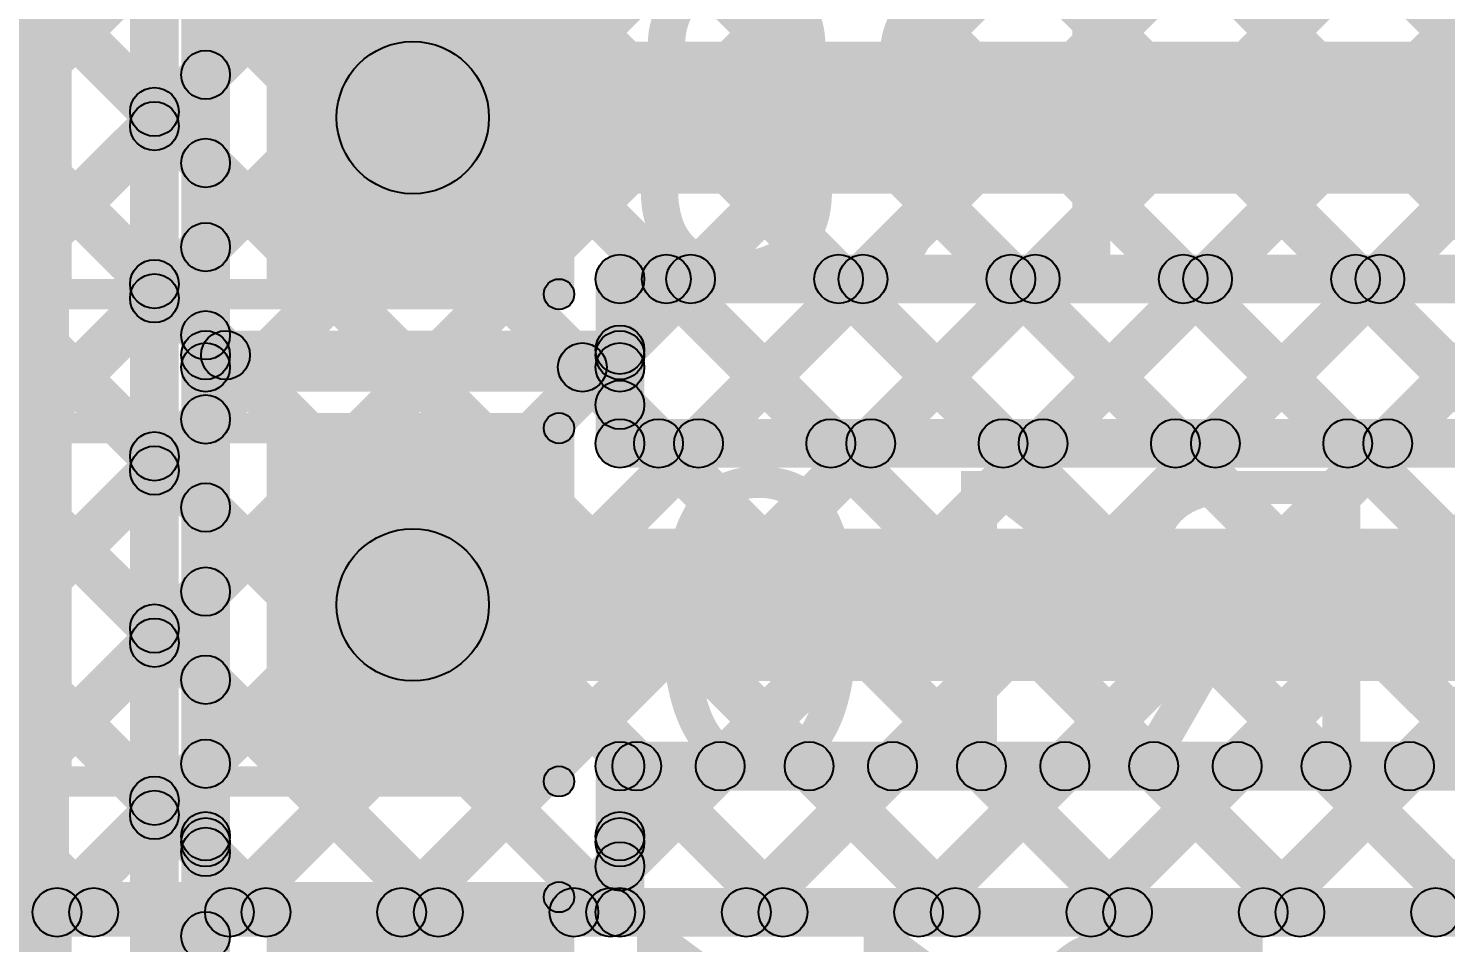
# Model space of a CAD drawing. Header units: millimetres. Extents: x 0 to 5.55, y 0 to 1.02.
# Drawn here: x 0.6669 to 0.8995, y 0.3045 to 0.4547 of the extents above; entities that cross this region are included whole.
import ezdxf

# ---------------------------------------------------------------- set-up
doc = ezdxf.new("R2010")
doc.units = ezdxf.units.MM
doc.header["$MEASUREMENT"] = 0
for name, color, linetype in [('BottomLayer', 5, 'Continuous'), ('BottomOverlay', 54, 'Continuous'), ('BottomPaste', 16, 'Continuous'), ('BottomSolder', 6, 'Continuous'), ('TopLayer', 1, 'Continuous')]:
    doc.layers.add(name, color=color, linetype=linetype)

# ---------------------------------------------------------------- blocks, each defined once
blk = doc.blocks.new('RES_0805_B_12')
at = {"layer": 'BottomLayer'}
for points in [[(-0.06, 0.025), (-0.02, 0.025), (-0.02, -0.025), (-0.06, -0.025)], [(0.02, 0.025), (0.06, 0.025), (0.06, -0.025), (0.02, -0.025)]]:
    blk.add_hatch(color=5, dxfattribs=at).paths.add_polyline_path(points)
at = {"layer": 'BottomOverlay'}
h = blk.add_hatch(color=54, dxfattribs=at)
edge = h.paths.add_edge_path()
edge.add_arc((-0.064, 0.029), 0.0025, 0, 360)
h = blk.add_hatch(color=54, dxfattribs=at)
edge = h.paths.add_edge_path()
edge.add_arc((-0.064, 0.029), 0.0025, 0, 360)
for points in [[(0.064, 0.0315), (0.064, 0.0265), (-0.064, 0.0265), (-0.064, 0.0315)], [(-0.0665, 0.029), (-0.0615, 0.029), (-0.0615, -0.029), (-0.0665, -0.029)], [(0.0615, 0.029), (0.0665, 0.029), (0.0665, -0.029), (0.0615, -0.029)], [(0.064, -0.0265), (0.064, -0.0315), (-0.064, -0.0315), (-0.064, -0.0265)]]:
    blk.add_hatch(color=54, dxfattribs=at).paths.add_polyline_path(points)
h = blk.add_hatch(color=54, dxfattribs=at)
edge = h.paths.add_edge_path()
edge.add_arc((0.064, 0.029), 0.0025, 0, 360)
h = blk.add_hatch(color=54, dxfattribs=at)
edge = h.paths.add_edge_path()
edge.add_arc((0.064, 0.029), 0.0025, 0, 360)
h = blk.add_hatch(color=54, dxfattribs=at)
edge = h.paths.add_edge_path()
edge.add_arc((-0.064, -0.029), 0.0025, 0, 360)
h = blk.add_hatch(color=54, dxfattribs=at)
edge = h.paths.add_edge_path()
edge.add_arc((-0.064, -0.029), 0.0025, 0, 360)
h = blk.add_hatch(color=54, dxfattribs=at)
edge = h.paths.add_edge_path()
edge.add_arc((0.064, -0.029), 0.0025, 0, 360)
h = blk.add_hatch(color=54, dxfattribs=at)
edge = h.paths.add_edge_path()
edge.add_arc((0.064, -0.029), 0.0025, 0, 360)
at = {"layer": 'BottomPaste'}
for points in [[(-0.06, 0.025), (-0.02, 0.025), (-0.02, -0.025), (-0.06, -0.025)], [(0.02, 0.025), (0.06, 0.025), (0.06, -0.025), (0.02, -0.025)]]:
    blk.add_hatch(color=16, dxfattribs=at).paths.add_polyline_path(points)
at = {"layer": 'BottomSolder'}
for points in [[(-0.064, 0.029), (-0.016, 0.029), (-0.016, -0.029), (-0.064, -0.029)], [(0.016, 0.029), (0.064, 0.029), (0.064, -0.029), (0.016, -0.029)]]:
    blk.add_hatch(color=6, dxfattribs=at).paths.add_polyline_path(points)
at = {"layer": 'BottomOverlay'}
for centre in [(-0.064, 0.029), (-0.064, 0.029), (0.064, 0.029), (0.064, 0.029), (-0.064, -0.029), (-0.064, -0.029), (0.064, -0.029), (0.064, -0.029)]:
    blk.add_circle(centre, 0.0025, dxfattribs=at)
blk = doc.blocks.new('RES_0805_B_13')
at = {"layer": 'BottomLayer'}
for points in [[(-0.06, 0.025), (-0.02, 0.025), (-0.02, -0.025), (-0.06, -0.025)], [(0.02, 0.025), (0.06, 0.025), (0.06, -0.025), (0.02, -0.025)]]:
    blk.add_hatch(color=5, dxfattribs=at).paths.add_polyline_path(points)
at = {"layer": 'BottomOverlay'}
h = blk.add_hatch(color=54, dxfattribs=at)
edge = h.paths.add_edge_path()
edge.add_arc((-0.064, 0.029), 0.0025, 0, 360)
h = blk.add_hatch(color=54, dxfattribs=at)
edge = h.paths.add_edge_path()
edge.add_arc((-0.064, 0.029), 0.0025, 0, 360)
for points in [[(0.064, 0.0315), (0.064, 0.0265), (-0.064, 0.0265), (-0.064, 0.0315)], [(-0.0665, 0.029), (-0.0615, 0.029), (-0.0615, -0.029), (-0.0665, -0.029)], [(0.0615, 0.029), (0.0665, 0.029), (0.0665, -0.029), (0.0615, -0.029)], [(0.064, -0.0265), (0.064, -0.0315), (-0.064, -0.0315), (-0.064, -0.0265)]]:
    blk.add_hatch(color=54, dxfattribs=at).paths.add_polyline_path(points)
h = blk.add_hatch(color=54, dxfattribs=at)
edge = h.paths.add_edge_path()
edge.add_arc((0.064, 0.029), 0.0025, 0, 360)
h = blk.add_hatch(color=54, dxfattribs=at)
edge = h.paths.add_edge_path()
edge.add_arc((0.064, 0.029), 0.0025, 0, 360)
h = blk.add_hatch(color=54, dxfattribs=at)
edge = h.paths.add_edge_path()
edge.add_arc((-0.064, -0.029), 0.0025, 0, 360)
h = blk.add_hatch(color=54, dxfattribs=at)
edge = h.paths.add_edge_path()
edge.add_arc((-0.064, -0.029), 0.0025, 0, 360)
h = blk.add_hatch(color=54, dxfattribs=at)
edge = h.paths.add_edge_path()
edge.add_arc((0.064, -0.029), 0.0025, 0, 360)
h = blk.add_hatch(color=54, dxfattribs=at)
edge = h.paths.add_edge_path()
edge.add_arc((0.064, -0.029), 0.0025, 0, 360)
at = {"layer": 'BottomPaste'}
for points in [[(-0.06, 0.025), (-0.02, 0.025), (-0.02, -0.025), (-0.06, -0.025)], [(0.02, 0.025), (0.06, 0.025), (0.06, -0.025), (0.02, -0.025)]]:
    blk.add_hatch(color=16, dxfattribs=at).paths.add_polyline_path(points)
at = {"layer": 'BottomSolder'}
for points in [[(-0.064, 0.029), (-0.016, 0.029), (-0.016, -0.029), (-0.064, -0.029)], [(0.016, 0.029), (0.064, 0.029), (0.064, -0.029), (0.016, -0.029)]]:
    blk.add_hatch(color=6, dxfattribs=at).paths.add_polyline_path(points)
at = {"layer": 'BottomOverlay'}
for centre in [(-0.064, 0.029), (-0.064, 0.029), (0.064, 0.029), (0.064, 0.029), (-0.064, -0.029), (-0.064, -0.029), (0.064, -0.029), (0.064, -0.029)]:
    blk.add_circle(centre, 0.0025, dxfattribs=at)
blk = doc.blocks.new('RES_0805_B_15')
at = {"layer": 'BottomLayer'}
for points in [[(-0.06, 0.025), (-0.02, 0.025), (-0.02, -0.025), (-0.06, -0.025)], [(0.02, 0.025), (0.06, 0.025), (0.06, -0.025), (0.02, -0.025)]]:
    blk.add_hatch(color=5, dxfattribs=at).paths.add_polyline_path(points)
at = {"layer": 'BottomOverlay'}
h = blk.add_hatch(color=54, dxfattribs=at)
edge = h.paths.add_edge_path()
edge.add_arc((-0.064, 0.029), 0.0025, 0, 360)
h = blk.add_hatch(color=54, dxfattribs=at)
edge = h.paths.add_edge_path()
edge.add_arc((-0.064, 0.029), 0.0025, 0, 360)
for points in [[(0.064, 0.0315), (0.064, 0.0265), (-0.064, 0.0265), (-0.064, 0.0315)], [(-0.0665, 0.029), (-0.0615, 0.029), (-0.0615, -0.029), (-0.0665, -0.029)], [(0.0615, 0.029), (0.0665, 0.029), (0.0665, -0.029), (0.0615, -0.029)], [(0.064, -0.0265), (0.064, -0.0315), (-0.064, -0.0315), (-0.064, -0.0265)]]:
    blk.add_hatch(color=54, dxfattribs=at).paths.add_polyline_path(points)
h = blk.add_hatch(color=54, dxfattribs=at)
edge = h.paths.add_edge_path()
edge.add_arc((0.064, 0.029), 0.0025, 0, 360)
h = blk.add_hatch(color=54, dxfattribs=at)
edge = h.paths.add_edge_path()
edge.add_arc((0.064, 0.029), 0.0025, 0, 360)
h = blk.add_hatch(color=54, dxfattribs=at)
edge = h.paths.add_edge_path()
edge.add_arc((-0.064, -0.029), 0.0025, 0, 360)
h = blk.add_hatch(color=54, dxfattribs=at)
edge = h.paths.add_edge_path()
edge.add_arc((-0.064, -0.029), 0.0025, 0, 360)
h = blk.add_hatch(color=54, dxfattribs=at)
edge = h.paths.add_edge_path()
edge.add_arc((0.064, -0.029), 0.0025, 0, 360)
h = blk.add_hatch(color=54, dxfattribs=at)
edge = h.paths.add_edge_path()
edge.add_arc((0.064, -0.029), 0.0025, 0, 360)
at = {"layer": 'BottomPaste'}
for points in [[(-0.06, 0.025), (-0.02, 0.025), (-0.02, -0.025), (-0.06, -0.025)], [(0.02, 0.025), (0.06, 0.025), (0.06, -0.025), (0.02, -0.025)]]:
    blk.add_hatch(color=16, dxfattribs=at).paths.add_polyline_path(points)
at = {"layer": 'BottomSolder'}
for points in [[(-0.064, 0.029), (-0.016, 0.029), (-0.016, -0.029), (-0.064, -0.029)], [(0.016, 0.029), (0.064, 0.029), (0.064, -0.029), (0.016, -0.029)]]:
    blk.add_hatch(color=6, dxfattribs=at).paths.add_polyline_path(points)
at = {"layer": 'BottomOverlay'}
for centre in [(-0.064, 0.029), (-0.064, 0.029), (0.064, 0.029), (0.064, 0.029), (-0.064, -0.029), (-0.064, -0.029), (0.064, -0.029), (0.064, -0.029)]:
    blk.add_circle(centre, 0.0025, dxfattribs=at)

msp = doc.modelspace()

# ---------------------------------------------------------------- hatches: boundary and pattern name
at = {"layer": 'BottomLayer'}
for points in [[(0.6916, 0.237), (0.6836, 0.237), (0.6836, 0.561), (0.6916, 0.561)], [(0.6736, 0.251), (0.6736, 0.54937), (0.6226, 0.54937), (0.6226, 0.251)], [(0.7, 0.401), (0.692, 0.401), (0.692, 0.479), (0.7, 0.479)], [(0.73, 0.4275), (0.73, 0.4525), (1.019, 0.4525), (1.019, 0.4275)], [(0.69043, 0.4358), (0.68477, 0.44145), (0.69317, 0.44985), (0.69883, 0.4442)], [(0.68477, 0.43812), (0.69043, 0.44378), (0.69883, 0.43538), (0.69317, 0.42972)], [(0.69043, 0.40751), (0.68477, 0.41317), (0.69317, 0.42157), (0.69883, 0.41591)], [(0.764, 0.4095), (0.764, 0.4175), (1.019, 0.4175), (1.019, 0.4095)], [(0.68477, 0.40984), (0.69043, 0.4155), (0.69883, 0.4071), (0.69317, 0.40144)], [(0.76683, 0.39906), (0.76117, 0.40472), (0.77278, 0.41633), (0.77844, 0.41067)], [(0.76879, 0.41067), (0.77445, 0.41633), (0.80145, 0.38933), (0.79579, 0.38367)], [(0.77972, 0.38367), (0.77407, 0.38933), (0.80107, 0.41633), (0.80672, 0.41067)], [(0.79708, 0.41067), (0.80273, 0.41633), (0.82973, 0.38933), (0.82408, 0.38367)], [(0.80801, 0.38367), (0.80235, 0.38933), (0.82935, 0.41633), (0.83501, 0.41067)], [(0.82536, 0.41067), (0.83102, 0.41633), (0.85802, 0.38933), (0.85236, 0.38367)], [(0.83629, 0.38367), (0.83064, 0.38933), (0.85764, 0.41633), (0.86329, 0.41067)], [(0.85364, 0.41067), (0.8593, 0.41633), (0.8863, 0.38933), (0.88064, 0.38367)], [(0.86458, 0.38367), (0.85892, 0.38933), (0.88592, 0.41633), (0.89158, 0.41067)], [(0.88193, 0.41067), (0.88759, 0.41633), (0.91459, 0.38933), (0.90893, 0.38367)], [(0.89286, 0.38367), (0.8872, 0.38933), (0.9142, 0.41633), (0.91986, 0.41067)], [(0.768, 0.401), (0.76, 0.401), (0.76, 0.4135), (0.768, 0.4135)], [(0.69317, 0.40144), (0.69883, 0.4071), (0.7021, 0.40383), (0.69644, 0.39817)], [(0.696, 0.397), (0.696, 0.405), (0.764, 0.405), (0.764, 0.397)], [(0.696, 0.395), (0.696, 0.403), (0.764, 0.403), (0.764, 0.395)], [(0.75501, 0.39617), (0.76066, 0.40183), (0.76683, 0.39566), (0.76117, 0.39001)], [(0.7, 0.322), (0.692, 0.322), (0.692, 0.399), (0.7, 0.399)], [(0.768, 0.3865), (0.76, 0.3865), (0.76, 0.399), (0.768, 0.399)], [(0.76117, 0.39001), (0.76683, 0.39566), (0.77316, 0.38933), (0.76751, 0.38367)], [(0.69043, 0.37923), (0.68477, 0.38488), (0.69317, 0.39329), (0.69883, 0.38763)], [(0.764, 0.3825), (0.764, 0.3905), (1.04902, 0.3905), (1.04902, 0.3825)], [(0.68477, 0.38156), (0.69043, 0.38721), (0.69883, 0.37881), (0.69317, 0.37315)], [(0.73, 0.3475), (0.73, 0.3725), (1.06, 0.3725), (1.06, 0.3475)], [(0.69043, 0.35094), (0.68477, 0.3566), (0.69317, 0.365), (0.69883, 0.35934)], [(0.68477, 0.35327), (0.69043, 0.35893), (0.69883, 0.35053), (0.69317, 0.34487)], [(0.764, 0.3295), (0.764, 0.3375), (1.06, 0.3375), (1.06, 0.3295)], [(0.69043, 0.32266), (0.68477, 0.32832), (0.69317, 0.33672), (0.69883, 0.33106)], [(0.76683, 0.31421), (0.76117, 0.31986), (0.77764, 0.33633), (0.78329, 0.33067)], [(0.76394, 0.33067), (0.7696, 0.33633), (0.7936, 0.31233), (0.78794, 0.30667)], [(0.78758, 0.30667), (0.78192, 0.31233), (0.80592, 0.33633), (0.81158, 0.33067)], [(0.79222, 0.33067), (0.79788, 0.33633), (0.82188, 0.31233), (0.81622, 0.30667)], [(0.81586, 0.30667), (0.8102, 0.31233), (0.8342, 0.33633), (0.83986, 0.33067)], [(0.82051, 0.33067), (0.82616, 0.33633), (0.85016, 0.31233), (0.84451, 0.30667)], [(0.84415, 0.30667), (0.83849, 0.31233), (0.86249, 0.33633), (0.86815, 0.33067)], [(0.84879, 0.33067), (0.85445, 0.33633), (0.87845, 0.31233), (0.87279, 0.30667)], [(0.87243, 0.30667), (0.86677, 0.31233), (0.89077, 0.33633), (0.89643, 0.33067)], [(0.87708, 0.33067), (0.88273, 0.33633), (0.90673, 0.31233), (0.90108, 0.30667)], [(0.90071, 0.30667), (0.89506, 0.31233), (0.91906, 0.33633), (0.92471, 0.33067)], [(0.768, 0.322), (0.76, 0.322), (0.76, 0.3335), (0.768, 0.3335)], [(0.68477, 0.32499), (0.69043, 0.33064), (0.69883, 0.32224), (0.69317, 0.31659)], [(0.7, 0.244), (0.692, 0.244), (0.692, 0.321), (0.7, 0.321)], [(0.768, 0.3095), (0.76, 0.3095), (0.76, 0.321), (0.768, 0.321)], [(0.764, 0.3055), (0.764, 0.3135), (1.23202, 0.3135), (1.23202, 0.3055)], [(0.69043, 0.29437), (0.68477, 0.30003), (0.69317, 0.30843), (0.69883, 0.30278)]]:
    msp.add_hatch(color=5, dxfattribs=at).paths.add_polyline_path(points)
h = msp.add_hatch(color=5, dxfattribs=at)
edge = h.paths.add_edge_path()
edge.add_arc((0.73, 0.44), 0.0125, 0, 360)
h = msp.add_hatch(color=5, dxfattribs=at)
edge = h.paths.add_edge_path()
edge.add_arc((0.696, 0.44703), 0.004, 0, 360)
h = msp.add_hatch(color=5, dxfattribs=at)
edge = h.paths.add_edge_path()
edge.add_arc((0.6876, 0.44095), 0.004, 0, 360)
h = msp.add_hatch(color=5, dxfattribs=at)
edge = h.paths.add_edge_path()
edge.add_arc((0.6876, 0.43862), 0.004, 0, 360)
h = msp.add_hatch(color=5, dxfattribs=at)
edge = h.paths.add_edge_path()
edge.add_arc((0.696, 0.43255), 0.004, 0, 360)
h = msp.add_hatch(color=5, dxfattribs=at)
edge = h.paths.add_edge_path()
edge.add_arc((0.696, 0.41874), 0.004, 0, 360)
h = msp.add_hatch(color=5, dxfattribs=at)
edge = h.paths.add_edge_path()
edge.add_arc((0.6876, 0.41267), 0.004, 0, 360)
h = msp.add_hatch(color=5, dxfattribs=at)
edge = h.paths.add_edge_path()
edge.add_arc((0.764, 0.4135), 0.004, 0, 360)
h = msp.add_hatch(color=5, dxfattribs=at)
edge = h.paths.add_edge_path()
edge.add_arc((0.764, 0.4135), 0.004, 0, 360)
h = msp.add_hatch(color=5, dxfattribs=at)
edge = h.paths.add_edge_path()
edge.add_arc((0.77162, 0.4135), 0.004, 0, 360)
h = msp.add_hatch(color=5, dxfattribs=at)
edge = h.paths.add_edge_path()
edge.add_arc((0.77561, 0.4135), 0.004, 0, 360)
h = msp.add_hatch(color=5, dxfattribs=at)
edge = h.paths.add_edge_path()
edge.add_arc((0.7999, 0.4135), 0.004, 0, 360)
h = msp.add_hatch(color=5, dxfattribs=at)
edge = h.paths.add_edge_path()
edge.add_arc((0.8039, 0.4135), 0.004, 0, 360)
h = msp.add_hatch(color=5, dxfattribs=at)
edge = h.paths.add_edge_path()
edge.add_arc((0.82819, 0.4135), 0.004, 0, 360)
h = msp.add_hatch(color=5, dxfattribs=at)
edge = h.paths.add_edge_path()
edge.add_arc((0.83218, 0.4135), 0.004, 0, 360)
h = msp.add_hatch(color=5, dxfattribs=at)
edge = h.paths.add_edge_path()
edge.add_arc((0.85647, 0.4135), 0.004, 0, 360)
h = msp.add_hatch(color=5, dxfattribs=at)
edge = h.paths.add_edge_path()
edge.add_arc((0.86046, 0.4135), 0.004, 0, 360)
h = msp.add_hatch(color=5, dxfattribs=at)
edge = h.paths.add_edge_path()
edge.add_arc((0.88476, 0.4135), 0.004, 0, 360)
h = msp.add_hatch(color=5, dxfattribs=at)
edge = h.paths.add_edge_path()
edge.add_arc((0.88875, 0.4135), 0.004, 0, 360)
h = msp.add_hatch(color=5, dxfattribs=at)
edge = h.paths.add_edge_path()
edge.add_arc((0.6876, 0.41034), 0.004, 0, 360)
h = msp.add_hatch(color=5, dxfattribs=at)
edge = h.paths.add_edge_path()
edge.add_arc((0.696, 0.40427), 0.004, 0, 360)
h = msp.add_hatch(color=5, dxfattribs=at)
edge = h.paths.add_edge_path()
edge.add_arc((0.696, 0.40427), 0.004, 0, 360)
h = msp.add_hatch(color=5, dxfattribs=at)
edge = h.paths.add_edge_path()
edge.add_arc((0.696, 0.401), 0.004, 0, 360)
h = msp.add_hatch(color=5, dxfattribs=at)
edge = h.paths.add_edge_path()
edge.add_arc((0.696, 0.401), 0.004, 0, 360)
h = msp.add_hatch(color=5, dxfattribs=at)
edge = h.paths.add_edge_path()
edge.add_arc((0.69927, 0.401), 0.004, 0, 360)
h = msp.add_hatch(color=5, dxfattribs=at)
edge = h.paths.add_edge_path()
edge.add_arc((0.764, 0.40189), 0.004, 0, 360)
h = msp.add_hatch(color=5, dxfattribs=at)
edge = h.paths.add_edge_path()
edge.add_arc((0.764, 0.401), 0.004, 0, 360)
h = msp.add_hatch(color=5, dxfattribs=at)
edge = h.paths.add_edge_path()
edge.add_arc((0.764, 0.401), 0.004, 0, 360)
h = msp.add_hatch(color=5, dxfattribs=at)
edge = h.paths.add_edge_path()
edge.add_arc((0.696, 0.399), 0.004, 0, 360)
h = msp.add_hatch(color=5, dxfattribs=at)
edge = h.paths.add_edge_path()
edge.add_arc((0.696, 0.399), 0.004, 0, 360)
h = msp.add_hatch(color=5, dxfattribs=at)
edge = h.paths.add_edge_path()
edge.add_arc((0.75784, 0.399), 0.004, 0, 360)
h = msp.add_hatch(color=5, dxfattribs=at)
edge = h.paths.add_edge_path()
edge.add_arc((0.764, 0.399), 0.004, 0, 360)
h = msp.add_hatch(color=5, dxfattribs=at)
edge = h.paths.add_edge_path()
edge.add_arc((0.764, 0.399), 0.004, 0, 360)
h = msp.add_hatch(color=5, dxfattribs=at)
edge = h.paths.add_edge_path()
edge.add_arc((0.764, 0.39284), 0.004, 0, 360)
h = msp.add_hatch(color=5, dxfattribs=at)
edge = h.paths.add_edge_path()
edge.add_arc((0.764, 0.39284), 0.004, 0, 360)
h = msp.add_hatch(color=5, dxfattribs=at)
edge = h.paths.add_edge_path()
edge.add_arc((0.696, 0.39046), 0.004, 0, 360)
h = msp.add_hatch(color=5, dxfattribs=at)
edge = h.paths.add_edge_path()
edge.add_arc((0.764, 0.3865), 0.004, 0, 360)
h = msp.add_hatch(color=5, dxfattribs=at)
edge = h.paths.add_edge_path()
edge.add_arc((0.764, 0.3865), 0.004, 0, 360)
h = msp.add_hatch(color=5, dxfattribs=at)
edge = h.paths.add_edge_path()
edge.add_arc((0.77034, 0.3865), 0.004, 0, 360)
h = msp.add_hatch(color=5, dxfattribs=at)
edge = h.paths.add_edge_path()
edge.add_arc((0.7769, 0.3865), 0.004, 0, 360)
h = msp.add_hatch(color=5, dxfattribs=at)
edge = h.paths.add_edge_path()
edge.add_arc((0.79862, 0.3865), 0.004, 0, 360)
h = msp.add_hatch(color=5, dxfattribs=at)
edge = h.paths.add_edge_path()
edge.add_arc((0.80518, 0.3865), 0.004, 0, 360)
h = msp.add_hatch(color=5, dxfattribs=at)
edge = h.paths.add_edge_path()
edge.add_arc((0.8269, 0.3865), 0.004, 0, 360)
h = msp.add_hatch(color=5, dxfattribs=at)
edge = h.paths.add_edge_path()
edge.add_arc((0.83346, 0.3865), 0.004, 0, 360)
h = msp.add_hatch(color=5, dxfattribs=at)
edge = h.paths.add_edge_path()
edge.add_arc((0.85519, 0.3865), 0.004, 0, 360)
h = msp.add_hatch(color=5, dxfattribs=at)
edge = h.paths.add_edge_path()
edge.add_arc((0.86175, 0.3865), 0.004, 0, 360)
h = msp.add_hatch(color=5, dxfattribs=at)
edge = h.paths.add_edge_path()
edge.add_arc((0.88347, 0.3865), 0.004, 0, 360)
h = msp.add_hatch(color=5, dxfattribs=at)
edge = h.paths.add_edge_path()
edge.add_arc((0.89003, 0.3865), 0.004, 0, 360)
h = msp.add_hatch(color=5, dxfattribs=at)
edge = h.paths.add_edge_path()
edge.add_arc((0.6876, 0.38438), 0.004, 0, 360)
h = msp.add_hatch(color=5, dxfattribs=at)
edge = h.paths.add_edge_path()
edge.add_arc((0.6876, 0.38206), 0.004, 0, 360)
h = msp.add_hatch(color=5, dxfattribs=at)
edge = h.paths.add_edge_path()
edge.add_arc((0.696, 0.37598), 0.004, 0, 360)
h = msp.add_hatch(color=5, dxfattribs=at)
edge = h.paths.add_edge_path()
edge.add_arc((0.73, 0.36), 0.0125, 0, 360)
h = msp.add_hatch(color=5, dxfattribs=at)
edge = h.paths.add_edge_path()
edge.add_arc((0.696, 0.36217), 0.004, 0, 360)
h = msp.add_hatch(color=5, dxfattribs=at)
edge = h.paths.add_edge_path()
edge.add_arc((0.6876, 0.3561), 0.004, 0, 360)
h = msp.add_hatch(color=5, dxfattribs=at)
edge = h.paths.add_edge_path()
edge.add_arc((0.6876, 0.35377), 0.004, 0, 360)
h = msp.add_hatch(color=5, dxfattribs=at)
edge = h.paths.add_edge_path()
edge.add_arc((0.696, 0.3477), 0.004, 0, 360)
h = msp.add_hatch(color=5, dxfattribs=at)
edge = h.paths.add_edge_path()
edge.add_arc((0.696, 0.33389), 0.004, 0, 360)
h = msp.add_hatch(color=5, dxfattribs=at)
edge = h.paths.add_edge_path()
edge.add_arc((0.764, 0.3335), 0.004, 0, 360)
h = msp.add_hatch(color=5, dxfattribs=at)
edge = h.paths.add_edge_path()
edge.add_arc((0.764, 0.3335), 0.004, 0, 360)
h = msp.add_hatch(color=5, dxfattribs=at)
edge = h.paths.add_edge_path()
edge.add_arc((0.76677, 0.3335), 0.004, 0, 360)
h = msp.add_hatch(color=5, dxfattribs=at)
edge = h.paths.add_edge_path()
edge.add_arc((0.78046, 0.3335), 0.004, 0, 360)
h = msp.add_hatch(color=5, dxfattribs=at)
edge = h.paths.add_edge_path()
edge.add_arc((0.79505, 0.3335), 0.004, 0, 360)
h = msp.add_hatch(color=5, dxfattribs=at)
edge = h.paths.add_edge_path()
edge.add_arc((0.80875, 0.3335), 0.004, 0, 360)
h = msp.add_hatch(color=5, dxfattribs=at)
edge = h.paths.add_edge_path()
edge.add_arc((0.82334, 0.3335), 0.004, 0, 360)
h = msp.add_hatch(color=5, dxfattribs=at)
edge = h.paths.add_edge_path()
edge.add_arc((0.83703, 0.3335), 0.004, 0, 360)
h = msp.add_hatch(color=5, dxfattribs=at)
edge = h.paths.add_edge_path()
edge.add_arc((0.85162, 0.3335), 0.004, 0, 360)
h = msp.add_hatch(color=5, dxfattribs=at)
edge = h.paths.add_edge_path()
edge.add_arc((0.86532, 0.3335), 0.004, 0, 360)
h = msp.add_hatch(color=5, dxfattribs=at)
edge = h.paths.add_edge_path()
edge.add_arc((0.8799, 0.3335), 0.004, 0, 360)
h = msp.add_hatch(color=5, dxfattribs=at)
edge = h.paths.add_edge_path()
edge.add_arc((0.8936, 0.3335), 0.004, 0, 360)
h = msp.add_hatch(color=5, dxfattribs=at)
edge = h.paths.add_edge_path()
edge.add_arc((0.6876, 0.32782), 0.004, 0, 360)
h = msp.add_hatch(color=5, dxfattribs=at)
edge = h.paths.add_edge_path()
edge.add_arc((0.6876, 0.32549), 0.004, 0, 360)
h = msp.add_hatch(color=5, dxfattribs=at)
edge = h.paths.add_edge_path()
edge.add_arc((0.696, 0.322), 0.004, 0, 360)
h = msp.add_hatch(color=5, dxfattribs=at)
edge = h.paths.add_edge_path()
edge.add_arc((0.764, 0.322), 0.004, 0, 360)
h = msp.add_hatch(color=5, dxfattribs=at)
edge = h.paths.add_edge_path()
edge.add_arc((0.696, 0.321), 0.004, 0, 360)
h = msp.add_hatch(color=5, dxfattribs=at)
edge = h.paths.add_edge_path()
edge.add_arc((0.696, 0.31941), 0.004, 0, 360)
h = msp.add_hatch(color=5, dxfattribs=at)
edge = h.paths.add_edge_path()
edge.add_arc((0.764, 0.321), 0.004, 0, 360)
h = msp.add_hatch(color=5, dxfattribs=at)
edge = h.paths.add_edge_path()
edge.add_arc((0.764, 0.31704), 0.004, 0, 360)
h = msp.add_hatch(color=5, dxfattribs=at)
edge = h.paths.add_edge_path()
edge.add_arc((0.764, 0.3095), 0.004, 0, 360)
h = msp.add_hatch(color=5, dxfattribs=at)
edge = h.paths.add_edge_path()
edge.add_arc((0.764, 0.3095), 0.004, 0, 360)
h = msp.add_hatch(color=5, dxfattribs=at)
edge = h.paths.add_edge_path()
edge.add_arc((0.78475, 0.3095), 0.004, 0, 360)
h = msp.add_hatch(color=5, dxfattribs=at)
edge = h.paths.add_edge_path()
edge.add_arc((0.79077, 0.3095), 0.004, 0, 360)
h = msp.add_hatch(color=5, dxfattribs=at)
edge = h.paths.add_edge_path()
edge.add_arc((0.81303, 0.3095), 0.004, 0, 360)
h = msp.add_hatch(color=5, dxfattribs=at)
edge = h.paths.add_edge_path()
edge.add_arc((0.81905, 0.3095), 0.004, 0, 360)
h = msp.add_hatch(color=5, dxfattribs=at)
edge = h.paths.add_edge_path()
edge.add_arc((0.84132, 0.3095), 0.004, 0, 360)
h = msp.add_hatch(color=5, dxfattribs=at)
edge = h.paths.add_edge_path()
edge.add_arc((0.84734, 0.3095), 0.004, 0, 360)
h = msp.add_hatch(color=5, dxfattribs=at)
edge = h.paths.add_edge_path()
edge.add_arc((0.8696, 0.3095), 0.004, 0, 360)
h = msp.add_hatch(color=5, dxfattribs=at)
edge = h.paths.add_edge_path()
edge.add_arc((0.87562, 0.3095), 0.004, 0, 360)
h = msp.add_hatch(color=5, dxfattribs=at)
edge = h.paths.add_edge_path()
edge.add_arc((0.89789, 0.3095), 0.004, 0, 360)
h = msp.add_hatch(color=5, dxfattribs=at)
edge = h.paths.add_edge_path()
edge.add_arc((0.696, 0.3056), 0.004, 0, 360)
at = {"layer": 'TopLayer'}
for points in [[(0.53302, 0.30667), (0.52736, 0.31233), (1.21143, 0.9964), (1.21709, 0.99074)], [(0.5613, 0.30667), (0.55565, 0.31233), (1.23971, 0.9964), (1.24537, 0.99074)], [(0.58959, 0.30667), (0.58393, 0.31233), (1.268, 0.9964), (1.27365, 0.99074)], [(0.61787, 0.30667), (0.61221, 0.31233), (1.29628, 0.9964), (1.30194, 0.99074)], [(0.64616, 0.30667), (0.6405, 0.31233), (1.32457, 0.9964), (1.33022, 0.99074)], [(0.67444, 0.30667), (0.66878, 0.31233), (1.35285, 0.9964), (1.35851, 0.99074)], [(0.70272, 0.30667), (0.69707, 0.31233), (1.38114, 0.9964), (1.38679, 0.99074)], [(0.45536, 0.78067), (0.46102, 0.78633), (0.93502, 0.31233), (0.92936, 0.30667)], [(0.48364, 0.78067), (0.4893, 0.78633), (0.9633, 0.31233), (0.95764, 0.30667)], [(0.51193, 0.78067), (0.51759, 0.78633), (0.99159, 0.31233), (0.98593, 0.30667)], [(0.54021, 0.78067), (0.54587, 0.78633), (1.01987, 0.31233), (1.01421, 0.30667)], [(0.5685, 0.78067), (0.57415, 0.78633), (1.04815, 0.31233), (1.0425, 0.30667)], [(0.32776, 0.71028), (0.33342, 0.71594), (0.73703, 0.31233), (0.73137, 0.30667)], [(0.31362, 0.69614), (0.31927, 0.7018), (0.70874, 0.31233), (0.70309, 0.30667)], [(0.73101, 0.30667), (0.72535, 0.31233), (1.08697, 0.67395), (1.09263, 0.66829)], [(0.32393, 0.65754), (0.32959, 0.6632), (0.68046, 0.31233), (0.6748, 0.30667)], [(0.59667, 0.61108), (0.60233, 0.61673), (0.90673, 0.31233), (0.90108, 0.30667)], [(0.59667, 0.58279), (0.60233, 0.58845), (0.87845, 0.31233), (0.87279, 0.30667)], [(0.59667, 0.55451), (0.60233, 0.56016), (0.85016, 0.31233), (0.84451, 0.30667)], [(0.75929, 0.30667), (0.75364, 0.31233), (0.97815, 0.53684), (0.98381, 0.53119)], [(0.59667, 0.52622), (0.60233, 0.53188), (0.82188, 0.31233), (0.81622, 0.30667)], [(0.78758, 0.30667), (0.78192, 0.31233), (0.98026, 0.51067), (0.98592, 0.50501)], [(0.593, 0.50161), (0.59865, 0.50727), (0.7936, 0.31233), (0.78794, 0.30667)], [(0.57689, 0.48944), (0.58254, 0.4951), (0.76531, 0.31233), (0.75965, 0.30667)], [(0.81586, 0.30667), (0.8102, 0.31233), (0.97926, 0.48139), (0.98492, 0.47573)], [(0.84415, 0.30667), (0.83849, 0.31233), (0.98962, 0.46346), (0.99527, 0.4578)], [(0.87243, 0.30667), (0.86677, 0.31233), (0.99997, 0.44553), (1.00563, 0.43987)], [(0.90071, 0.30667), (0.89506, 0.31233), (1.01167, 0.42895), (1.01733, 0.42329)], [(0.48498, 0.3055), (0.48498, 0.3135), (1.7239, 0.3135), (1.7239, 0.3055)]]:
    msp.add_hatch(color=1, dxfattribs=at).paths.add_polyline_path(points)
h = msp.add_hatch(color=1, dxfattribs=at)
edge = h.paths.add_edge_path()
edge.add_arc((0.67161, 0.3095), 0.004, 0, 360)
h = msp.add_hatch(color=1, dxfattribs=at)
edge = h.paths.add_edge_path()
edge.add_arc((0.67763, 0.3095), 0.004, 0, 360)
h = msp.add_hatch(color=1, dxfattribs=at)
edge = h.paths.add_edge_path()
edge.add_arc((0.6999, 0.3095), 0.004, 0, 360)
h = msp.add_hatch(color=1, dxfattribs=at)
edge = h.paths.add_edge_path()
edge.add_arc((0.70591, 0.3095), 0.004, 0, 360)
h = msp.add_hatch(color=1, dxfattribs=at)
edge = h.paths.add_edge_path()
edge.add_arc((0.72818, 0.3095), 0.004, 0, 360)
h = msp.add_hatch(color=1, dxfattribs=at)
edge = h.paths.add_edge_path()
edge.add_arc((0.7342, 0.3095), 0.004, 0, 360)
h = msp.add_hatch(color=1, dxfattribs=at)
edge = h.paths.add_edge_path()
edge.add_arc((0.75646, 0.3095), 0.004, 0, 360)
h = msp.add_hatch(color=1, dxfattribs=at)
edge = h.paths.add_edge_path()
edge.add_arc((0.76248, 0.3095), 0.004, 0, 360)
h = msp.add_hatch(color=1, dxfattribs=at)
edge = h.paths.add_edge_path()
edge.add_arc((0.78475, 0.3095), 0.004, 0, 360)
h = msp.add_hatch(color=1, dxfattribs=at)
edge = h.paths.add_edge_path()
edge.add_arc((0.79077, 0.3095), 0.004, 0, 360)
h = msp.add_hatch(color=1, dxfattribs=at)
edge = h.paths.add_edge_path()
edge.add_arc((0.81303, 0.3095), 0.004, 0, 360)
h = msp.add_hatch(color=1, dxfattribs=at)
edge = h.paths.add_edge_path()
edge.add_arc((0.81905, 0.3095), 0.004, 0, 360)
h = msp.add_hatch(color=1, dxfattribs=at)
edge = h.paths.add_edge_path()
edge.add_arc((0.84132, 0.3095), 0.004, 0, 360)
h = msp.add_hatch(color=1, dxfattribs=at)
edge = h.paths.add_edge_path()
edge.add_arc((0.84734, 0.3095), 0.004, 0, 360)
h = msp.add_hatch(color=1, dxfattribs=at)
edge = h.paths.add_edge_path()
edge.add_arc((0.8696, 0.3095), 0.004, 0, 360)
h = msp.add_hatch(color=1, dxfattribs=at)
edge = h.paths.add_edge_path()
edge.add_arc((0.87562, 0.3095), 0.004, 0, 360)
h = msp.add_hatch(color=1, dxfattribs=at)
edge = h.paths.add_edge_path()
edge.add_arc((0.89789, 0.3095), 0.004, 0, 360)

# ---------------------------------------------------------------- linework, layer by layer
at = {"layer": 'BottomLayer'}
for centre, radius in [((0.73, 0.44), 0.0125), ((0.696, 0.44703), 0.004), ((0.6876, 0.44095), 0.004), ((0.6876, 0.43862), 0.004), ((0.696, 0.43255), 0.004), ((0.696, 0.41874), 0.004), ((0.6876, 0.41267), 0.004), ((0.764, 0.4135), 0.004), ((0.764, 0.4135), 0.004), ((0.77162, 0.4135), 0.004), ((0.77561, 0.4135), 0.004), ((0.7999, 0.4135), 0.004), ((0.8039, 0.4135), 0.004), ((0.82819, 0.4135), 0.004), ((0.83218, 0.4135), 0.004), ((0.85647, 0.4135), 0.004), ((0.86046, 0.4135), 0.004), ((0.88476, 0.4135), 0.004), ((0.88875, 0.4135), 0.004), ((0.6876, 0.41034), 0.004), ((0.696, 0.40427), 0.004), ((0.696, 0.40427), 0.004), ((0.696, 0.401), 0.004), ((0.696, 0.401), 0.004), ((0.69927, 0.401), 0.004), ((0.764, 0.40189), 0.004), ((0.764, 0.401), 0.004), ((0.764, 0.401), 0.004), ((0.696, 0.399), 0.004), ((0.696, 0.399), 0.004), ((0.75784, 0.399), 0.004), ((0.764, 0.399), 0.004), ((0.764, 0.399), 0.004), ((0.764, 0.39284), 0.004), ((0.764, 0.39284), 0.004), ((0.696, 0.39046), 0.004), ((0.764, 0.3865), 0.004), ((0.764, 0.3865), 0.004), ((0.77034, 0.3865), 0.004), ((0.7769, 0.3865), 0.004), ((0.79862, 0.3865), 0.004), ((0.80518, 0.3865), 0.004), ((0.8269, 0.3865), 0.004), ((0.83346, 0.3865), 0.004), ((0.85519, 0.3865), 0.004), ((0.86175, 0.3865), 0.004), ((0.88347, 0.3865), 0.004), ((0.89003, 0.3865), 0.004), ((0.6876, 0.38438), 0.004), ((0.6876, 0.38206), 0.004), ((0.696, 0.37598), 0.004), ((0.73, 0.36), 0.0125), ((0.696, 0.36217), 0.004), ((0.6876, 0.3561), 0.004), ((0.6876, 0.35377), 0.004), ((0.696, 0.3477), 0.004), ((0.696, 0.33389), 0.004), ((0.764, 0.3335), 0.004), ((0.764, 0.3335), 0.004), ((0.76677, 0.3335), 0.004), ((0.78046, 0.3335), 0.004), ((0.79505, 0.3335), 0.004), ((0.80875, 0.3335), 0.004), ((0.82334, 0.3335), 0.004), ((0.83703, 0.3335), 0.004), ((0.85162, 0.3335), 0.004), ((0.86532, 0.3335), 0.004), ((0.8799, 0.3335), 0.004), ((0.8936, 0.3335), 0.004), ((0.6876, 0.32782), 0.004), ((0.6876, 0.32549), 0.004), ((0.696, 0.322), 0.004), ((0.764, 0.322), 0.004), ((0.696, 0.321), 0.004), ((0.696, 0.31941), 0.004), ((0.764, 0.321), 0.004), ((0.764, 0.31704), 0.004), ((0.764, 0.3095), 0.004), ((0.764, 0.3095), 0.004), ((0.78475, 0.3095), 0.004), ((0.79077, 0.3095), 0.004), ((0.81303, 0.3095), 0.004), ((0.81905, 0.3095), 0.004), ((0.84132, 0.3095), 0.004), ((0.84734, 0.3095), 0.004), ((0.8696, 0.3095), 0.004), ((0.87562, 0.3095), 0.004), ((0.89789, 0.3095), 0.004), ((0.696, 0.3056), 0.004)]:
    msp.add_circle(centre, radius, dxfattribs=at)
at = {"layer": 'TopLayer'}
for centre in [(0.67161, 0.3095), (0.67763, 0.3095), (0.6999, 0.3095), (0.70591, 0.3095), (0.72818, 0.3095), (0.7342, 0.3095), (0.75646, 0.3095), (0.76248, 0.3095), (0.78475, 0.3095), (0.79077, 0.3095), (0.81303, 0.3095), (0.81905, 0.3095), (0.84132, 0.3095), (0.84734, 0.3095), (0.8696, 0.3095), (0.87562, 0.3095), (0.89789, 0.3095)]:
    msp.add_circle(centre, 0.004, dxfattribs=at)

# ---------------------------------------------------------------- block references
at = {"rotation": 180}
for name, p in [('RES_0805_B_15', (0.69, 0.44)), ('RES_0805_B_13', (0.69, 0.36)), ('RES_0805_B_12', (0.69, 0.283))]:
    msp.add_blockref(name, p, dxfattribs=at)

# ---------------------------------------------------------------- texts
at = {"layer": 'BottomOverlay', "text_generation_flag": 2}
for s, p in [('R8', (0.85, 0.414)), ('R10', (0.891, 0.332)), ('R11', (0.875, 0.257))]:
    msp.add_text(s, height=0.05, dxfattribs=at).set_placement(p)

doc.saveas('drawing.dxf')
